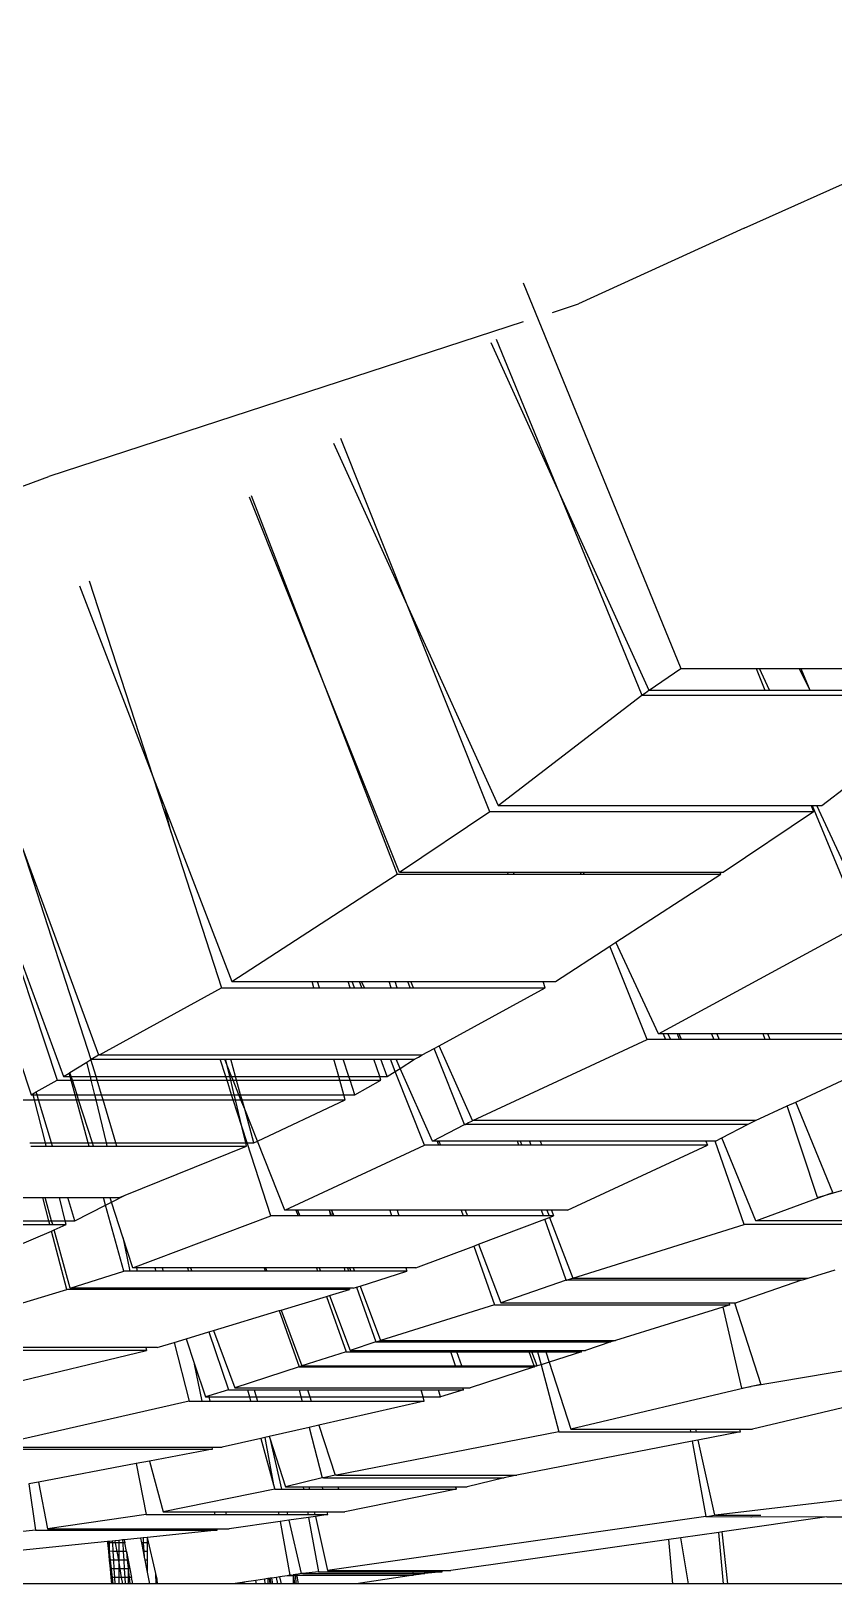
# Model space of a CAD drawing. Extents: x -24961 to 905641, y -154323 to 635957.
# Drawn here: x 438070 to 438128.2, y -143407.9 to -143295.3 of the extents above; entities that cross this region are included whole.
import ezdxf

# ---------------------------------------------------------------- set-up
doc = ezdxf.new("R2010")
doc.units = 0
doc.header["$LTSCALE"] = 1000
doc.header["$MEASUREMENT"] = 0

msp = doc.modelspace()

# ---------------------------------------------------------------- linework, layer by layer
for p, q in [((438121.71, -143309.6), (438153.61, -143295.32)), ((438121.71, -143309.6), (438109.69, -143315.1)), ((438105.69, -143313.58), (438117.12, -143341.52)), ((438107.82, -143315.71), (438109.69, -143315.1)), ((438105.69, -143316.4), (438071.28, -143327.62)), ((438103.34, -143317.9), (438108.29, -143328.8)), ((438103.73, -143317.65), (438108.29, -143328.8)), ((438097.37, -143337.16), (438092.46, -143324.86)), ((438091.94, -143325.19), (438097.37, -143337.16)), ((438067.14, -143329.14), (438071.28, -143327.62)), ((438090.82, -143341.58), (438085.83, -143329.1)), ((438085.97, -143329), (438090.82, -143341.58)), ((438108.29, -143328.8), (438114.3, -143343.47)), ((438108.29, -143328.8), (438114.79, -143343.11)), ((438073.51, -143335.53), (438078.84, -143349.37)), ((438074.22, -143335.17), (438078.84, -143349.37)), ((438103.27, -143351.91), (438097.37, -143337.16)), ((438097.37, -143337.16), (438103.87, -143351.47)), ((438090.82, -143341.58), (438096.54, -143356.44)), ((438096.71, -143356.33), (438090.82, -143341.58)), ((438114.82, -143343.11), (438117.12, -143341.52)), ((438117.12, -143341.52), (438122.59, -143341.52)), ((438122.59, -143341.52), (438123.22, -143343.11)), ((438122.59, -143341.52), (438122.82, -143341.52)), ((438123.55, -143343.11), (438122.82, -143341.52)), ((438122.82, -143341.52), (438125.71, -143341.52)), ((438125.71, -143341.52), (438126.47, -143343.11)), ((438125.71, -143341.52), (438125.81, -143341.52)), ((438125.81, -143341.52), (438126.47, -143343.11)), ((438125.81, -143341.52), (438130.2, -143341.52)), ((438103.87, -143351.47), (438114.3, -143343.47)), ((438114.3, -143343.47), (438114.55, -143343.29)), ((438114.3, -143343.47), (438137.77, -143343.47)), ((438114.55, -143343.29), (438114.79, -143343.11)), ((438114.79, -143343.11), (438114.82, -143343.11)), ((438114.82, -143343.11), (438123.22, -143343.11)), ((438123.22, -143343.11), (438123.55, -143343.11)), ((438123.55, -143343.11), (438126.47, -143343.11)), ((438126.47, -143343.11), (438130.86, -143343.11)), ((438078.84, -143349.37), (438079.75, -143351.73)), ((438078.84, -143349.37), (438080.15, -143353.43)), ((438127.34, -143351.47), (438129.31, -143349.96)), ((438080.15, -143353.43), (438079.75, -143351.73)), ((438079.75, -143351.73), (438084.56, -143364.23)), ((438103.27, -143351.91), (438096.71, -143356.33)), ((438126.74, -143351.91), (438103.27, -143351.91)), ((438103.87, -143351.47), (438126.56, -143351.47)), ((438126.74, -143351.91), (438120.18, -143356.33)), ((438126.56, -143351.47), (438126.74, -143351.91)), ((438126.56, -143351.47), (438126.65, -143351.47)), ((438126.65, -143351.47), (438130.2, -143360.03)), ((438126.65, -143351.47), (438126.97, -143351.47)), ((438130.81, -143359.72), (438126.97, -143351.47)), ((438126.97, -143351.47), (438127.34, -143351.47)), ((438080.15, -143353.43), (438083.81, -143364.67)), ((438069.37, -143354.56), (438074.89, -143369.54)), ((438069.37, -143354.56), (438074.34, -143369.88)), ((438066.84, -143356.13), (438072.36, -143371.11)), ((438066.84, -143356.13), (438071.9, -143371.38)), ((438084.56, -143364.23), (438096.54, -143356.44)), ((438096.54, -143356.44), (438104.6, -143356.44)), ((438104.57, -143356.33), (438096.71, -143356.33)), ((438104.6, -143356.44), (438104.57, -143356.33)), ((438104.99, -143356.33), (438104.57, -143356.33)), ((438104.6, -143356.44), (438105.03, -143356.44)), ((438105.03, -143356.44), (438104.99, -143356.33)), ((438109.85, -143356.33), (438104.99, -143356.33)), ((438105.03, -143356.44), (438109.89, -143356.44)), ((438109.89, -143356.44), (438109.85, -143356.33)), ((438110.06, -143356.33), (438109.85, -143356.33)), ((438109.89, -143356.44), (438110.11, -143356.44)), ((438110.11, -143356.44), (438110.06, -143356.33)), ((438119.96, -143356.33), (438110.06, -143356.33)), ((438110.11, -143356.44), (438120.01, -143356.44)), ((438112.4, -143361.38), (438120.01, -143356.44)), ((438120.01, -143356.44), (438119.96, -143356.33)), ((438120.18, -143356.33), (438119.96, -143356.33)), ((438065.03, -143357.43), (438070.01, -143372.44)), ((438115.49, -143368.02), (438130.2, -143360.03)), ((438108.03, -143364.23), (438111.98, -143361.66)), ((438111.98, -143361.66), (438112.4, -143361.38)), ((438114.67, -143368.43), (438111.98, -143361.66)), ((438115.49, -143368.02), (438112.4, -143361.38)), ((438084.56, -143364.23), (438090.39, -143364.23)), ((438090.51, -143364.67), (438090.39, -143364.23)), ((438090.39, -143364.23), (438090.76, -143364.23)), ((438090.91, -143364.67), (438090.76, -143364.23)), ((438090.76, -143364.23), (438092.99, -143364.23)), ((438093.14, -143364.67), (438092.99, -143364.23)), ((438092.99, -143364.23), (438093.29, -143364.23)), ((438093.46, -143364.67), (438093.29, -143364.23)), ((438093.29, -143364.23), (438093.82, -143364.23)), ((438093.99, -143364.67), (438093.82, -143364.23)), ((438093.82, -143364.23), (438093.97, -143364.23)), ((438094.17, -143364.67), (438093.97, -143364.23)), ((438093.97, -143364.23), (438095.98, -143364.23)), ((438096.12, -143364.67), (438095.98, -143364.23)), ((438095.98, -143364.23), (438096.4, -143364.23)), ((438096.56, -143364.67), (438096.4, -143364.23)), ((438096.4, -143364.23), (438097.31, -143364.23)), ((438097.49, -143364.67), (438097.31, -143364.23)), ((438097.31, -143364.23), (438097.53, -143364.23)), ((438097.73, -143364.67), (438097.53, -143364.23)), ((438097.53, -143364.23), (438107.13, -143364.23)), ((438107.28, -143364.67), (438107.13, -143364.23)), ((438107.13, -143364.23), (438108.03, -143364.23)), ((438074.96, -143369.54), (438083.81, -143364.67)), ((438083.81, -143364.67), (438090.51, -143364.67)), ((438090.51, -143364.67), (438090.91, -143364.67)), ((438090.91, -143364.67), (438093.14, -143364.67)), ((438093.14, -143364.67), (438093.46, -143364.67)), ((438093.46, -143364.67), (438093.99, -143364.67)), ((438093.99, -143364.67), (438094.17, -143364.67)), ((438094.17, -143364.67), (438096.12, -143364.67)), ((438096.12, -143364.67), (438096.56, -143364.67)), ((438096.56, -143364.67), (438097.49, -143364.67)), ((438097.49, -143364.67), (438097.73, -143364.67)), ((438097.73, -143364.67), (438107.28, -143364.67)), ((438099.6, -143368.88), (438107.28, -143364.67)), ((438102.04, -143374.3), (438114.67, -143368.43)), ((438116, -143368.43), (438114.67, -143368.43)), ((438115.84, -143368.02), (438115.49, -143368.02)), ((438115.84, -143368.02), (438116, -143368.43)), ((438116.17, -143368.02), (438115.84, -143368.02)), ((438116.36, -143368.43), (438116, -143368.43)), ((438116.17, -143368.02), (438116.36, -143368.43)), ((438116.88, -143368.02), (438116.17, -143368.02)), ((438117.02, -143368.43), (438116.36, -143368.43)), ((438117.02, -143368.43), (438116.88, -143368.02)), ((438117, -143368.02), (438116.88, -143368.02)), ((438117.16, -143368.43), (438117, -143368.02)), ((438119.34, -143368.02), (438117, -143368.02)), ((438117.16, -143368.43), (438117.02, -143368.43)), ((438119.5, -143368.43), (438117.16, -143368.43)), ((438119.34, -143368.02), (438119.5, -143368.43)), ((438119.73, -143368.02), (438119.34, -143368.02)), ((438119.91, -143368.43), (438119.5, -143368.43)), ((438119.73, -143368.02), (438119.91, -143368.43)), ((438123.1, -143368.02), (438119.73, -143368.02)), ((438123.24, -143368.43), (438119.91, -143368.43)), ((438123.24, -143368.43), (438123.1, -143368.02)), ((438123.42, -143368.02), (438123.1, -143368.02)), ((438123.59, -143368.43), (438123.24, -143368.43)), ((438123.59, -143368.43), (438123.42, -143368.02)), ((438135.03, -143368.02), (438123.42, -143368.02)), ((438135.19, -143368.43), (438123.59, -143368.43)), ((438125.45, -143372.96), (438135.19, -143368.43)), ((438074.05, -143370.06), (438074.34, -143369.88)), ((438074.34, -143369.88), (438074.37, -143369.86)), ((438074.71, -143371.11), (438074.34, -143369.88)), ((438074.37, -143369.86), (438074.89, -143369.54)), ((438074.37, -143369.86), (438083.71, -143369.86)), ((438074.96, -143369.54), (438074.89, -143369.54)), ((438074.96, -143369.54), (438098.36, -143369.54)), ((438084.12, -143371.11), (438083.71, -143369.86)), ((438083.71, -143369.86), (438084.04, -143369.86)), ((438084.22, -143370.3), (438084.04, -143369.86)), ((438084.04, -143369.86), (438084.11, -143369.86)), ((438084.22, -143370.3), (438084.11, -143369.86)), ((438084.11, -143369.86), (438084.48, -143369.86)), ((438084.83, -143371.11), (438084.48, -143369.86)), ((438084.48, -143369.86), (438091.96, -143369.86)), ((438092.31, -143371.11), (438091.96, -143369.86)), ((438091.96, -143369.86), (438092.63, -143369.86)), ((438093.04, -143371.11), (438092.63, -143369.86)), ((438092.63, -143369.86), (438094.86, -143369.86)), ((438095.28, -143371.11), (438094.86, -143369.86)), ((438094.86, -143369.86), (438095.37, -143369.86)), ((438095.83, -143371.11), (438095.37, -143369.86)), ((438095.37, -143369.86), (438096.06, -143369.86)), ((438096.41, -143370.75), (438096.06, -143369.86)), ((438096.06, -143369.86), (438096.48, -143369.86)), ((438096.77, -143370.52), (438096.48, -143369.86)), ((438096.48, -143369.86), (438097.81, -143369.86)), ((438096.77, -143370.52), (438097.81, -143369.86)), ((438097.81, -143369.86), (438098.09, -143369.71)), ((438098.09, -143369.71), (438098.36, -143369.54)), ((438098.36, -143369.54), (438099.24, -143369.08)), ((438099.24, -143369.08), (438099.6, -143368.88)), ((438101.44, -143374.58), (438099.24, -143369.08)), ((438102.01, -143374.31), (438099.6, -143368.88)), ((438072.36, -143371.11), (438072.76, -143370.86)), ((438072.36, -143371.11), (438072.83, -143371.11)), ((438072.76, -143370.86), (438072.82, -143370.83)), ((438072.83, -143371.11), (438072.76, -143370.86)), ((438072.82, -143370.83), (438074.05, -143370.06)), ((438072.91, -143371.11), (438072.82, -143370.83)), ((438072.83, -143371.11), (438072.91, -143371.11)), ((438072.9, -143371.38), (438072.83, -143371.11)), ((438073, -143371.38), (438072.91, -143371.11)), ((438072.91, -143371.11), (438074.3, -143371.11)), ((438074.3, -143371.11), (438074.05, -143370.06)), ((438074.37, -143371.38), (438074.3, -143371.11)), ((438074.3, -143371.11), (438074.71, -143371.11)), ((438074.79, -143371.38), (438074.71, -143371.11)), ((438074.71, -143371.11), (438084.12, -143371.11)), ((438084.21, -143371.38), (438084.12, -143371.11)), ((438084.12, -143371.11), (438084.41, -143371.11)), ((438084.54, -143371.11), (438084.22, -143370.3)), ((438084.41, -143371.11), (438084.22, -143370.3)), ((438084.48, -143371.38), (438084.41, -143371.11)), ((438084.41, -143371.11), (438084.54, -143371.11)), ((438084.65, -143371.38), (438084.54, -143371.11)), ((438084.54, -143371.11), (438084.83, -143371.11)), ((438084.9, -143371.38), (438084.83, -143371.11)), ((438084.83, -143371.11), (438092.31, -143371.11)), ((438092.38, -143371.38), (438092.31, -143371.11)), ((438092.31, -143371.11), (438093.04, -143371.11)), ((438093.13, -143371.38), (438093.04, -143371.11)), ((438093.04, -143371.11), (438095.28, -143371.11)), ((438095.37, -143371.38), (438095.28, -143371.11)), ((438095.28, -143371.11), (438095.83, -143371.11)), ((438095.83, -143371.11), (438096.41, -143370.75)), ((438096.41, -143370.75), (438096.77, -143370.52)), ((438098.54, -143376.09), (438096.41, -143370.75)), ((438099.12, -143375.8), (438096.77, -143370.52)), ((438070.14, -143372.37), (438070.38, -143372.23)), ((438070.38, -143372.23), (438071.9, -143371.38)), ((438070.44, -143372.44), (438070.38, -143372.23)), ((438071.9, -143371.38), (438072.9, -143371.38)), ((438072.9, -143371.38), (438073, -143371.38)), ((438073.19, -143372.44), (438072.9, -143371.38)), ((438073.34, -143372.44), (438073, -143371.38)), ((438073, -143371.38), (438074.37, -143371.38)), ((438074.37, -143371.38), (438074.79, -143371.38)), ((438074.62, -143372.44), (438074.37, -143371.38)), ((438075.11, -143372.44), (438074.79, -143371.38)), ((438074.79, -143371.38), (438084.21, -143371.38)), ((438084.54, -143372.44), (438084.21, -143371.38)), ((438084.21, -143371.38), (438084.48, -143371.38)), ((438084.73, -143372.44), (438084.48, -143371.38)), ((438084.48, -143371.38), (438084.65, -143371.38)), ((438085.07, -143372.44), (438084.65, -143371.38)), ((438084.65, -143371.38), (438084.9, -143371.38)), ((438085.19, -143372.44), (438084.9, -143371.38)), ((438084.9, -143371.38), (438092.38, -143371.38)), ((438092.68, -143372.44), (438092.38, -143371.38)), ((438092.38, -143371.38), (438093.13, -143371.38)), ((438093.48, -143372.44), (438093.13, -143371.38)), ((438093.13, -143371.38), (438095.37, -143371.38)), ((438093.48, -143372.44), (438095.37, -143371.38)), ((438069.31, -143372.8), (438070.25, -143372.8)), ((438070.01, -143372.44), (438070.14, -143372.37)), ((438070.01, -143372.44), (438070.16, -143372.44)), ((438070.16, -143372.44), (438070.14, -143372.37)), ((438070.25, -143372.8), (438070.16, -143372.44)), ((438070.16, -143372.44), (438070.44, -143372.44)), ((438070.25, -143372.8), (438070.55, -143372.8)), ((438071.04, -143375.91), (438070.25, -143372.8)), ((438070.55, -143372.8), (438070.44, -143372.44)), ((438070.44, -143372.44), (438073.19, -143372.44)), ((438070.55, -143372.8), (438073.29, -143372.8)), ((438071.48, -143375.91), (438070.55, -143372.8)), ((438073.29, -143372.8), (438073.19, -143372.44)), ((438073.19, -143372.44), (438073.34, -143372.44)), ((438073.29, -143372.8), (438073.45, -143372.8)), ((438074.15, -143375.91), (438073.29, -143372.8)), ((438073.45, -143372.8), (438073.34, -143372.44)), ((438073.34, -143372.44), (438074.62, -143372.44)), ((438074.46, -143375.91), (438073.45, -143372.8)), ((438073.45, -143372.8), (438074.71, -143372.8)), ((438074.71, -143372.8), (438074.62, -143372.44)), ((438074.62, -143372.44), (438075.11, -143372.44)), ((438075.46, -143375.91), (438074.71, -143372.8)), ((438074.71, -143372.8), (438075.22, -143372.8)), ((438075.22, -143372.8), (438075.11, -143372.44)), ((438075.11, -143372.44), (438084.54, -143372.44)), ((438076.14, -143375.91), (438075.22, -143372.8)), ((438075.22, -143372.8), (438084.66, -143372.8)), ((438084.66, -143372.8), (438084.54, -143372.44)), ((438084.54, -143372.44), (438084.73, -143372.44)), ((438085.29, -143374.74), (438084.66, -143372.8)), ((438084.66, -143372.8), (438084.82, -143372.8)), ((438084.82, -143372.8), (438084.73, -143372.44)), ((438084.73, -143372.44), (438085.07, -143372.44)), ((438085.29, -143374.74), (438084.82, -143372.8)), ((438084.82, -143372.8), (438085.21, -143372.8)), ((438085.21, -143372.8), (438085.07, -143372.44)), ((438085.07, -143372.44), (438085.19, -143372.44)), ((438085.3, -143372.8), (438085.19, -143372.44)), ((438085.19, -143372.44), (438092.68, -143372.44)), ((438085.49, -143373.48), (438085.21, -143372.8)), ((438085.21, -143372.8), (438085.3, -143372.8)), ((438085.49, -143373.48), (438085.3, -143372.8)), ((438085.3, -143372.8), (438092.78, -143372.8)), ((438086.41, -143375.8), (438092.78, -143372.8)), ((438092.78, -143372.8), (438092.68, -143372.44)), ((438092.68, -143372.44), (438093.48, -143372.44)), ((438122.53, -143374.3), (438124.83, -143373.24)), ((438124.83, -143373.24), (438125.45, -143372.96)), ((438127.04, -143379.89), (438124.83, -143373.24)), ((438128.14, -143379.53), (438125.45, -143372.96)), ((438086.16, -143375.91), (438085.49, -143373.48)), ((438086.41, -143375.8), (438085.49, -143373.48)), ((438101.47, -143374.58), (438101.73, -143374.45)), ((438101.73, -143374.45), (438101.96, -143374.34)), ((438101.96, -143374.34), (438102.01, -143374.31)), ((438102.01, -143374.31), (438102.04, -143374.3)), ((438122.53, -143374.3), (438102.04, -143374.3)), ((438121.96, -143374.58), (438122.24, -143374.45)), ((438122.24, -143374.45), (438122.53, -143374.3)), ((438085.66, -143375.91), (438085.29, -143374.74)), ((438085.57, -143375.91), (438085.29, -143374.74)), ((438099.12, -143375.8), (438101.44, -143374.58)), ((438101.44, -143374.58), (438101.47, -143374.58)), ((438121.96, -143374.58), (438101.47, -143374.58)), ((438119.64, -143375.8), (438120.09, -143375.56)), ((438120.09, -143375.56), (438121.96, -143374.58)), ((438122.56, -143381.57), (438120.09, -143375.56)), ((438069.92, -143375.91), (438071.04, -143375.91)), ((438069.99, -143376.15), (438071.1, -143376.15)), ((438071.1, -143376.15), (438071.04, -143375.91)), ((438071.04, -143375.91), (438071.48, -143375.91)), ((438071.1, -143376.15), (438071.55, -143376.15)), ((438071.55, -143376.15), (438071.48, -143375.91)), ((438071.48, -143375.91), (438074.15, -143375.91)), ((438071.55, -143376.15), (438074.22, -143376.15)), ((438074.22, -143376.15), (438074.15, -143375.91)), ((438074.15, -143375.91), (438074.46, -143375.91)), ((438074.22, -143376.15), (438074.53, -143376.15)), ((438074.53, -143376.15), (438074.46, -143375.91)), ((438074.46, -143375.91), (438075.46, -143375.91)), ((438074.53, -143376.15), (438075.52, -143376.15)), ((438075.52, -143376.15), (438075.46, -143375.91)), ((438075.46, -143375.91), (438076.14, -143375.91)), ((438075.52, -143376.15), (438076.21, -143376.15)), ((438076.21, -143376.15), (438076.14, -143375.91)), ((438076.14, -143375.91), (438085.57, -143375.91)), ((438076.21, -143376.15), (438085.63, -143376.15)), ((438076.82, -143379.72), (438085.63, -143376.15)), ((438085.63, -143376.15), (438085.57, -143375.91)), ((438085.57, -143375.91), (438085.66, -143375.91)), ((438087.38, -143381.22), (438085.66, -143375.91)), ((438085.66, -143375.91), (438086.16, -143375.91)), ((438086.16, -143375.91), (438086.41, -143375.8)), ((438088.4, -143380.8), (438086.41, -143375.8)), ((438088.4, -143380.8), (438098.54, -143376.09)), ((438099.54, -143376.09), (438098.54, -143376.09)), ((438099.44, -143375.8), (438099.12, -143375.8)), ((438099.44, -143375.8), (438099.54, -143376.09)), ((438099.57, -143375.8), (438099.44, -143375.8)), ((438099.68, -143376.09), (438099.54, -143376.09)), ((438099.57, -143375.8), (438099.68, -143376.09)), ((438105.28, -143375.8), (438099.57, -143375.8)), ((438105.38, -143376.09), (438099.68, -143376.09)), ((438105.38, -143376.09), (438105.28, -143375.8)), ((438105.47, -143375.8), (438105.28, -143375.8)), ((438105.58, -143376.09), (438105.38, -143376.09)), ((438105.47, -143375.8), (438105.58, -143376.09)), ((438106.14, -143375.8), (438105.47, -143375.8)), ((438106.23, -143376.09), (438105.58, -143376.09)), ((438106.14, -143375.8), (438106.23, -143376.09)), ((438106.92, -143375.8), (438106.14, -143375.8)), ((438107.04, -143376.09), (438106.23, -143376.09)), ((438106.92, -143375.8), (438107.04, -143376.09)), ((438118.94, -143375.8), (438106.92, -143375.8)), ((438119.06, -143376.09), (438107.04, -143376.09)), ((438108.91, -143380.8), (438119.06, -143376.09)), ((438118.94, -143375.8), (438119.06, -143376.09)), ((438119.6, -143375.8), (438118.94, -143375.8)), ((438121.72, -143381.85), (438119.6, -143375.8)), ((438119.64, -143375.8), (438119.6, -143375.8)), ((438127.6, -143379.72), (438139.71, -143376.15)), ((438061.89, -143379.89), (438070.86, -143379.89)), ((438071.3, -143381.57), (438070.86, -143379.89)), ((438070.86, -143379.89), (438071.02, -143379.89)), ((438071.49, -143381.57), (438071.02, -143379.89)), ((438071.02, -143379.89), (438072.06, -143379.89)), ((438072.48, -143381.57), (438072.06, -143379.89)), ((438072.06, -143379.89), (438072.66, -143379.89)), ((438073.17, -143381.57), (438072.66, -143379.89)), ((438072.66, -143379.89), (438075.26, -143379.89)), ((438075.41, -143380.44), (438075.26, -143379.89)), ((438075.26, -143379.89), (438075.74, -143379.89)), ((438075.84, -143380.22), (438075.74, -143379.89)), ((438075.74, -143379.89), (438076.42, -143379.89)), ((438075.84, -143380.22), (438076.82, -143379.72)), ((438076.42, -143379.89), (438076.82, -143379.72)), ((438122.56, -143381.57), (438127.6, -143379.72)), ((438127.04, -143379.89), (438127.6, -143379.72)), ((438127.6, -143379.72), (438128.14, -143379.53)), ((438073.17, -143381.57), (438075.41, -143380.44)), ((438075.41, -143380.44), (438075.84, -143380.22)), ((438076.73, -143385.21), (438075.41, -143380.44)), ((438076.66, -143382.76), (438075.84, -143380.22)), ((438077.38, -143384.98), (438087.38, -143381.22)), ((438089.36, -143381.22), (438087.38, -143381.22)), ((438089.2, -143380.8), (438088.4, -143380.8)), ((438089.2, -143380.8), (438089.36, -143381.22)), ((438089.32, -143380.8), (438089.2, -143380.8)), ((438089.32, -143380.8), (438089.48, -143381.22)), ((438091.61, -143380.8), (438089.32, -143380.8)), ((438089.48, -143381.22), (438089.36, -143381.22)), ((438091.72, -143381.22), (438089.48, -143381.22)), ((438091.61, -143380.8), (438091.72, -143381.22)), ((438091.61, -143380.8), (438091.78, -143381.22)), ((438091.79, -143380.8), (438091.61, -143380.8)), ((438091.78, -143381.22), (438091.72, -143381.22)), ((438091.91, -143381.22), (438091.78, -143381.22)), ((438091.79, -143380.8), (438091.95, -143381.22)), ((438091.79, -143380.8), (438091.91, -143381.22)), ((438096.02, -143380.8), (438091.79, -143380.8)), ((438091.95, -143381.22), (438091.91, -143381.22)), ((438096.14, -143381.22), (438091.95, -143381.22)), ((438096.02, -143380.8), (438096.14, -143381.22)), ((438096.54, -143380.8), (438096.02, -143380.8)), ((438096.68, -143381.22), (438096.14, -143381.22)), ((438096.54, -143380.8), (438096.68, -143381.22)), ((438101.19, -143380.8), (438096.54, -143380.8)), ((438101.34, -143381.22), (438096.68, -143381.22)), ((438101.19, -143380.8), (438101.34, -143381.22)), ((438101.49, -143380.8), (438101.19, -143380.8)), ((438101.65, -143381.22), (438101.34, -143381.22)), ((438101.49, -143380.8), (438101.65, -143381.22)), ((438107.02, -143380.8), (438101.49, -143380.8)), ((438107.17, -143381.22), (438101.65, -143381.22)), ((438107.17, -143381.22), (438107.02, -143380.8)), ((438107.4, -143380.8), (438107.02, -143380.8)), ((438107.56, -143381.22), (438107.17, -143381.22)), ((438107.4, -143380.8), (438107.56, -143381.22)), ((438107.75, -143380.8), (438107.4, -143380.8)), ((438107.89, -143381.22), (438107.56, -143381.22)), ((438107.6, -143381.33), (438107.89, -143381.22)), ((438107.75, -143380.8), (438107.89, -143381.22)), ((438108.91, -143380.8), (438107.75, -143380.8)), ((438062.36, -143381.57), (438071.3, -143381.57)), ((438062.44, -143381.85), (438071.37, -143381.85)), ((438063.52, -143385.72), (438071.49, -143382.31)), ((438071.37, -143381.85), (438071.3, -143381.57)), ((438071.3, -143381.57), (438071.49, -143381.57)), ((438071.37, -143381.85), (438071.57, -143381.85)), ((438071.57, -143381.85), (438071.49, -143381.57)), ((438071.49, -143381.57), (438072.48, -143381.57)), ((438071.49, -143382.31), (438071.67, -143382.23)), ((438072.59, -143386.54), (438071.49, -143382.31)), ((438071.57, -143381.85), (438072.55, -143381.85)), ((438071.67, -143382.23), (438072.55, -143381.85)), ((438072.84, -143386.46), (438071.67, -143382.23)), ((438072.55, -143381.85), (438072.48, -143381.57)), ((438072.48, -143381.57), (438073.17, -143381.57)), ((438102.44, -143383.27), (438107.26, -143381.46)), ((438107.26, -143381.46), (438107.6, -143381.33)), ((438108.8, -143385.88), (438107.26, -143381.46)), ((438107.6, -143381.33), (438109.29, -143385.72)), ((438109.29, -143385.72), (438121.72, -143381.85)), ((438138.77, -143381.85), (438121.72, -143381.85)), ((438138.67, -143381.57), (438122.56, -143381.57)), ((438076.66, -143382.76), (438077.17, -143385.21)), ((438077.38, -143384.98), (438076.66, -143382.76)), ((438097.89, -143384.98), (438102.11, -143383.4)), ((438102.11, -143383.4), (438102.44, -143383.27)), ((438102.11, -143383.4), (438103.6, -143387.66)), ((438102.44, -143383.27), (438104.07, -143387.51)), ((438072.84, -143386.46), (438076.73, -143385.21)), ((438077.17, -143385.21), (438076.73, -143385.21)), ((438077.7, -143385.21), (438077.17, -143385.21)), ((438077.64, -143384.98), (438077.38, -143384.98)), ((438077.64, -143384.98), (438077.7, -143385.21)), ((438078.98, -143384.98), (438077.64, -143384.98)), ((438079.04, -143385.21), (438077.7, -143385.21)), ((438078.98, -143384.98), (438079.04, -143385.21)), ((438079.5, -143384.98), (438078.98, -143384.98)), ((438079.58, -143385.21), (438079.04, -143385.21)), ((438079.5, -143384.98), (438079.58, -143385.21)), ((438081.34, -143384.98), (438079.5, -143384.98)), ((438081.42, -143385.21), (438079.58, -143385.21)), ((438081.34, -143384.98), (438081.42, -143385.21)), ((438081.57, -143384.98), (438081.34, -143384.98)), ((438081.65, -143385.21), (438081.42, -143385.21)), ((438081.57, -143384.98), (438081.65, -143385.21)), ((438086.9, -143384.98), (438081.57, -143384.98)), ((438086.98, -143385.21), (438081.65, -143385.21)), ((438086.9, -143384.98), (438086.98, -143385.21)), ((438087.01, -143384.98), (438086.9, -143384.98)), ((438087.09, -143385.21), (438086.98, -143385.21)), ((438087.01, -143384.98), (438087.09, -143385.21)), ((438090.69, -143384.98), (438087.01, -143384.98)), ((438090.77, -143385.21), (438087.09, -143385.21)), ((438090.69, -143384.98), (438090.77, -143385.21)), ((438090.89, -143384.98), (438090.69, -143384.98)), ((438090.98, -143385.21), (438090.77, -143385.21)), ((438090.89, -143384.98), (438090.98, -143385.21)), ((438092.7, -143384.98), (438090.89, -143384.98)), ((438092.76, -143385.21), (438090.98, -143385.21)), ((438092.7, -143384.98), (438092.76, -143385.21)), ((438092.95, -143384.98), (438092.7, -143384.98)), ((438093.01, -143385.21), (438092.76, -143385.21)), ((438092.95, -143384.98), (438093.01, -143385.21)), ((438093.1, -143384.98), (438092.95, -143384.98)), ((438093.18, -143385.21), (438093.01, -143385.21)), ((438093.1, -143384.98), (438093.18, -143385.21)), ((438093.36, -143384.98), (438093.1, -143384.98)), ((438093.45, -143385.21), (438093.18, -143385.21)), ((438093.36, -143384.98), (438093.45, -143385.21)), ((438097.18, -143384.98), (438093.36, -143384.98)), ((438097.24, -143385.21), (438093.45, -143385.21)), ((438093.86, -143386.3), (438097.24, -143385.21)), ((438097.18, -143384.98), (438097.24, -143385.21)), ((438097.89, -143384.98), (438097.18, -143384.98)), ((438109.05, -143385.8), (438109.26, -143385.73)), ((438109.26, -143385.73), (438109.29, -143385.72)), ((438109.29, -143385.72), (438126.34, -143385.72)), ((438126.1, -143385.8), (438126.34, -143385.72)), ((438126.34, -143385.72), (438128.3, -143385.12)), ((438058.63, -143390.76), (438072.59, -143386.54)), ((438077.45, -143386.54), (438072.59, -143386.54)), ((438077.43, -143386.46), (438072.84, -143386.46)), ((438077.43, -143386.46), (438077.45, -143386.54)), ((438078.03, -143386.46), (438077.43, -143386.46)), ((438078.05, -143386.54), (438077.45, -143386.54)), ((438078.03, -143386.46), (438078.05, -143386.54)), ((438079.36, -143386.46), (438078.03, -143386.46)), ((438079.38, -143386.54), (438078.05, -143386.54)), ((438079.36, -143386.46), (438079.38, -143386.54)), ((438080, -143386.46), (438079.36, -143386.46)), ((438080.03, -143386.54), (438079.38, -143386.54)), ((438080, -143386.46), (438080.03, -143386.54)), ((438081.84, -143386.46), (438080, -143386.46)), ((438081.86, -143386.54), (438080.03, -143386.54)), ((438081.84, -143386.46), (438081.86, -143386.54)), ((438082.11, -143386.46), (438081.84, -143386.46)), ((438082.14, -143386.54), (438081.86, -143386.54)), ((438082.11, -143386.46), (438082.14, -143386.54)), ((438087.42, -143386.46), (438082.11, -143386.46)), ((438087.45, -143386.54), (438082.14, -143386.54)), ((438087.42, -143386.46), (438087.45, -143386.54)), ((438087.56, -143386.46), (438087.42, -143386.46)), ((438087.59, -143386.54), (438087.45, -143386.54)), ((438087.56, -143386.46), (438087.59, -143386.54)), ((438091.22, -143386.46), (438087.56, -143386.46)), ((438091.25, -143386.54), (438087.59, -143386.54)), ((438091.22, -143386.46), (438091.25, -143386.54)), ((438091.45, -143386.46), (438091.22, -143386.46)), ((438091.48, -143386.54), (438091.25, -143386.54)), ((438091.45, -143386.46), (438091.48, -143386.54)), ((438093.08, -143386.46), (438091.45, -143386.46)), ((438093.1, -143386.54), (438091.48, -143386.54)), ((438091.64, -143386.98), (438093.1, -143386.54)), ((438093.08, -143386.46), (438093.1, -143386.54)), ((438093.36, -143386.46), (438093.08, -143386.46)), ((438093.36, -143386.46), (438093.59, -143386.38)), ((438093.59, -143386.38), (438093.86, -143386.3)), ((438093.59, -143386.38), (438094.99, -143390.35)), ((438093.86, -143386.3), (438095.34, -143390.24)), ((438108.8, -143385.88), (438104.07, -143387.51)), ((438108.8, -143385.88), (438108.84, -143385.88)), ((438108.84, -143385.88), (438109.05, -143385.8)), ((438125.86, -143385.88), (438108.84, -143385.88)), ((438125.86, -143385.88), (438121.12, -143387.51)), ((438125.86, -143385.88), (438126.1, -143385.8)), ((438088.14, -143388.04), (438091.43, -143387.05)), ((438091.43, -143387.05), (438091.64, -143386.98)), ((438091.43, -143387.05), (438092.86, -143391.07)), ((438091.64, -143386.98), (438093.15, -143390.98)), ((438103.6, -143387.66), (438095.34, -143390.24)), ((438103.6, -143387.66), (438120.66, -143387.66)), ((438104.07, -143387.51), (438120.6, -143387.51)), ((438120.16, -143387.82), (438112.39, -143390.24)), ((438120.66, -143387.66), (438120.16, -143387.82)), ((438120.16, -143387.82), (438121.52, -143393.71)), ((438120.66, -143387.66), (438120.6, -143387.51)), ((438120.6, -143387.51), (438121, -143387.51)), ((438121, -143387.51), (438122.91, -143393.43)), ((438121, -143387.51), (438121.12, -143387.51)), ((438083.24, -143389.52), (438088, -143388.08)), ((438088, -143388.08), (438088.14, -143388.04)), ((438088, -143388.08), (438089.45, -143392.15)), ((438088.14, -143388.04), (438089.64, -143392.09)), ((438080.37, -143390.39), (438081.24, -143390.13)), ((438081.24, -143390.13), (438082.9, -143389.63)), ((438081.24, -143390.13), (438081.85, -143391.96)), ((438082.9, -143389.63), (438083.24, -143389.52)), ((438082.9, -143389.63), (438084.32, -143393.83)), ((438083.24, -143389.52), (438084.78, -143393.69)), ((438095.17, -143390.3), (438095.34, -143390.24)), ((438095.34, -143390.24), (438112.39, -143390.24)), ((438112.39, -143390.24), (438112.22, -143390.3)), ((438078.33, -143390.76), (438067.23, -143390.76)), ((438078.37, -143390.97), (438067.29, -143390.97)), ((438067.95, -143393.48), (438078.37, -143390.97)), ((438078.33, -143390.76), (438078.37, -143390.97)), ((438079.14, -143390.76), (438078.33, -143390.76)), ((438079.14, -143390.76), (438080.37, -143390.39)), ((438080.37, -143390.39), (438081.46, -143394.65)), ((438092.86, -143391.07), (438089.64, -143392.09)), ((438092.86, -143391.07), (438100.44, -143391.07)), ((438094.99, -143390.35), (438093.15, -143390.98)), ((438093.15, -143390.98), (438100.41, -143390.98)), ((438094.99, -143390.35), (438095.17, -143390.3)), ((438094.99, -143390.35), (438112.04, -143390.35)), ((438100.44, -143391.07), (438100.41, -143390.98)), ((438100.41, -143390.98), (438100.83, -143390.98)), ((438100.78, -143392.09), (438100.44, -143391.07)), ((438100.44, -143391.07), (438100.87, -143391.07)), ((438100.87, -143391.07), (438100.83, -143390.98)), ((438100.83, -143390.98), (438106.08, -143390.98)), ((438101.24, -143392.09), (438100.87, -143391.07)), ((438100.87, -143391.07), (438106.11, -143391.07)), ((438106.11, -143391.07), (438106.08, -143390.98)), ((438106.08, -143390.98), (438106.28, -143390.98)), ((438106.48, -143392.09), (438106.11, -143391.07)), ((438106.11, -143391.07), (438106.31, -143391.07)), ((438106.31, -143391.07), (438106.28, -143390.98)), ((438106.28, -143390.98), (438106.71, -143390.98)), ((438106.69, -143392.09), (438106.31, -143391.07)), ((438106.31, -143391.07), (438106.73, -143391.07)), ((438106.71, -143390.98), (438106.73, -143391.07)), ((438106.71, -143390.98), (438107.3, -143390.98)), ((438106.73, -143391.07), (438106.98, -143392)), ((438106.73, -143391.07), (438107.33, -143391.07)), ((438107.3, -143390.98), (438107.33, -143391.07)), ((438107.3, -143390.98), (438109.88, -143390.98)), ((438107.33, -143391.07), (438107.57, -143391.81)), ((438107.33, -143391.07), (438109.91, -143391.07)), ((438109.91, -143391.07), (438107.57, -143391.81)), ((438109.91, -143391.07), (438109.88, -143390.98)), ((438109.88, -143390.98), (438110.2, -143390.98)), ((438112.04, -143390.35), (438110.2, -143390.98)), ((438112.22, -143390.3), (438112.04, -143390.35)), ((438082.42, -143394.65), (438081.85, -143391.96)), ((438081.85, -143391.96), (438082.65, -143394.33)), ((438089.45, -143392.15), (438084.78, -143393.69)), ((438089.45, -143392.15), (438089.54, -143392.12)), ((438089.45, -143392.15), (438106.5, -143392.15)), ((438089.54, -143392.12), (438089.64, -143392.09)), ((438089.64, -143392.09), (438100.78, -143392.09)), ((438100.78, -143392.09), (438101.24, -143392.09)), ((438101.24, -143392.09), (438106.48, -143392.09)), ((438106.5, -143392.15), (438101.83, -143393.69)), ((438106.48, -143392.09), (438106.69, -143392.09)), ((438106.59, -143392.12), (438106.5, -143392.15)), ((438106.69, -143392.09), (438106.59, -143392.12)), ((438106.98, -143392), (438106.69, -143392.09)), ((438107.57, -143391.81), (438106.98, -143392)), ((438106.98, -143392), (438108.27, -143396.87)), ((438107.57, -143391.81), (438109.14, -143396.68)), ((438129.96, -143392.27), (438122.22, -143393.59)), ((438122.22, -143393.59), (438109.14, -143396.68)), ((438121.52, -143393.71), (438122.22, -143393.59)), ((438122.91, -143393.43), (438122.22, -143393.59)), ((438135.39, -143393.59), (438122.31, -143396.68)), ((438081.46, -143394.65), (438066.8, -143397.99)), ((438081.46, -143394.65), (438082.42, -143394.65)), ((438082.42, -143394.65), (438083, -143394.65)), ((438082.9, -143394.26), (438082.65, -143394.33)), ((438082.65, -143394.33), (438082.91, -143394.33)), ((438084.32, -143393.83), (438082.9, -143394.26)), ((438082.91, -143394.33), (438082.9, -143394.26)), ((438083, -143394.65), (438082.91, -143394.33)), ((438082.91, -143394.33), (438085.83, -143394.33)), ((438083, -143394.65), (438085.92, -143394.65)), ((438084.32, -143393.83), (438085.7, -143393.83)), ((438084.78, -143393.69), (438101.32, -143393.69)), ((438085.7, -143393.83), (438085.83, -143394.33)), ((438085.7, -143393.83), (438086.17, -143393.83)), ((438085.83, -143394.33), (438085.92, -143394.65)), ((438085.83, -143394.33), (438086.33, -143394.33)), ((438085.92, -143394.65), (438086.43, -143394.65)), ((438086.17, -143393.83), (438086.33, -143394.33)), ((438086.17, -143393.83), (438089.44, -143393.83)), ((438086.33, -143394.33), (438086.43, -143394.65)), ((438086.33, -143394.33), (438089.57, -143394.33)), ((438086.43, -143394.65), (438089.66, -143394.65)), ((438089.44, -143393.83), (438089.57, -143394.33)), ((438089.44, -143393.83), (438090.05, -143393.83)), ((438089.57, -143394.33), (438089.66, -143394.65)), ((438089.57, -143394.33), (438090.21, -143394.33)), ((438089.66, -143394.65), (438090.31, -143394.65)), ((438090.05, -143393.83), (438090.21, -143394.33)), ((438090.05, -143393.83), (438098.3, -143393.83)), ((438090.21, -143394.33), (438090.31, -143394.65)), ((438090.21, -143394.33), (438098.43, -143394.33)), ((438090.31, -143394.65), (438098.51, -143394.65)), ((438098.51, -143394.65), (438090.88, -143396.39)), ((438098.43, -143394.33), (438098.3, -143393.83)), ((438098.3, -143393.83), (438099.54, -143393.83)), ((438098.51, -143394.65), (438098.43, -143394.33)), ((438098.43, -143394.33), (438099.7, -143394.33)), ((438099.7, -143394.33), (438099.54, -143393.83)), ((438099.54, -143393.83), (438101.37, -143393.83)), ((438101.37, -143393.83), (438099.7, -143394.33)), ((438101.37, -143393.83), (438101.32, -143393.69)), ((438101.32, -143393.69), (438101.83, -143393.69)), ((438090.16, -143396.55), (438087.27, -143397.21)), ((438090.88, -143396.39), (438090.16, -143396.55)), ((438090.16, -143396.55), (438091.12, -143400.2)), ((438090.88, -143396.39), (438092.06, -143400)), ((438108.27, -143396.87), (438092.16, -143400)), ((438108.27, -143396.87), (438117.82, -143396.87)), ((438109.14, -143396.68), (438117.79, -143396.68)), ((438117.79, -143396.68), (438117.82, -143396.87)), ((438117.79, -143396.68), (438118.17, -143396.68)), ((438117.82, -143396.87), (438118.22, -143396.87)), ((438118.17, -143396.68), (438118.22, -143396.87)), ((438118.17, -143396.68), (438121.39, -143396.68)), ((438118.22, -143396.87), (438121.44, -143396.87)), ((438121.44, -143396.87), (438118.35, -143397.47)), ((438121.44, -143396.87), (438121.39, -143396.68)), ((438121.39, -143396.68), (438122.31, -143396.68)), ((438066.1, -143398.13), (438083.16, -143398.13)), ((438066.8, -143397.99), (438083.13, -143397.99)), ((438083.16, -143398.13), (438078.58, -143398.99)), ((438083.16, -143398.13), (438083.13, -143397.99)), ((438083.13, -143397.99), (438083.85, -143397.99)), ((438086.66, -143397.35), (438083.85, -143397.99)), ((438086.96, -143397.28), (438086.66, -143397.35)), ((438086.66, -143397.35), (438087.58, -143400.71)), ((438087.27, -143397.21), (438086.96, -143397.28)), ((438086.96, -143397.28), (438087.58, -143400.71)), ((438087.27, -143397.21), (438087.31, -143397.33)), ((438087.31, -143397.33), (438088.17, -143401.03)), ((438087.31, -143397.33), (438088.46, -143400.86)), ((438117.94, -143397.55), (438105.23, -143400)), ((438118.35, -143397.47), (438117.94, -143397.55)), ((438117.94, -143397.55), (438118.94, -143403)), ((438118.35, -143397.47), (438119.56, -143402.92)), ((438077.63, -143399.17), (438070.54, -143400.51)), ((438078.58, -143398.99), (438077.63, -143399.17)), ((438077.63, -143399.17), (438078.35, -143402.87)), ((438078.58, -143398.99), (438079.58, -143402.66)), ((438091.12, -143400.2), (438088.46, -143400.86)), ((438091.21, -143400.2), (438091.12, -143400.2)), ((438092.06, -143400), (438091.21, -143400.2)), ((438091.21, -143400.2), (438104.3, -143400.2)), ((438092.16, -143400), (438092.06, -143400)), ((438092.16, -143400), (438105.23, -143400)), ((438104.3, -143400.2), (438101.63, -143400.86)), ((438104.76, -143400.11), (438104.3, -143400.2)), ((438105.23, -143400), (438104.76, -143400.11)), ((438070.54, -143400.51), (438069.85, -143400.64)), ((438069.85, -143400.64), (438070.33, -143404)), ((438070.54, -143400.51), (438071.19, -143403.89)), ((438087.67, -143401.03), (438079.58, -143402.66)), ((438087.58, -143400.71), (438087.67, -143401.03)), ((438087.67, -143401.03), (438088.17, -143401.03)), ((438088.17, -143401.03), (438089.76, -143401.03)), ((438088.46, -143400.86), (438089.72, -143400.86)), ((438089.72, -143400.86), (438089.76, -143401.03)), ((438089.72, -143400.86), (438090.14, -143400.86)), ((438089.76, -143401.03), (438090.18, -143401.03)), ((438090.14, -143400.86), (438090.18, -143401.03)), ((438090.14, -143400.86), (438091.13, -143400.86)), ((438090.18, -143401.03), (438091.16, -143401.03)), ((438091.16, -143401.03), (438091.13, -143400.86)), ((438091.13, -143400.86), (438092.26, -143400.86)), ((438091.16, -143401.03), (438092.31, -143401.03)), ((438092.31, -143401.03), (438092.26, -143400.86)), ((438092.26, -143400.86), (438100.79, -143400.86)), ((438092.31, -143401.03), (438100.84, -143401.03)), ((438100.84, -143401.03), (438092.75, -143402.66)), ((438100.84, -143401.03), (438100.79, -143400.86)), ((438100.79, -143400.86), (438101.63, -143400.86)), ((438137.09, -143400.86), (438119.62, -143402.92)), ((438078.35, -143402.87), (438071.19, -143403.89)), ((438078.35, -143402.87), (438083.34, -143402.87)), ((438079.58, -143402.66), (438083.31, -143402.66)), ((438083.34, -143402.87), (438083.31, -143402.66)), ((438083.31, -143402.66), (438084.13, -143402.66)), ((438083.34, -143402.87), (438084.17, -143402.87)), ((438084.17, -143402.87), (438084.13, -143402.66)), ((438084.13, -143402.66), (438087.93, -143402.66)), ((438084.17, -143402.87), (438087.97, -143402.87)), ((438088.06, -143403.36), (438084.37, -143403.89)), ((438087.93, -143402.66), (438087.97, -143402.87)), ((438087.93, -143402.66), (438088.55, -143402.66)), ((438087.97, -143402.87), (438088.6, -143402.87)), ((438088.69, -143403.27), (438088.06, -143403.36)), ((438088.06, -143403.36), (438088.76, -143407.26)), ((438088.55, -143402.66), (438088.6, -143402.87)), ((438088.55, -143402.66), (438090.05, -143402.66)), ((438088.6, -143402.87), (438090.09, -143402.87)), ((438090.12, -143403.07), (438088.69, -143403.27)), ((438088.69, -143403.27), (438089.59, -143407.15)), ((438090.05, -143402.66), (438090.09, -143402.87)), ((438090.05, -143402.66), (438090.54, -143402.66)), ((438090.09, -143402.87), (438090.59, -143402.87)), ((438090.62, -143403), (438090.12, -143403.07)), ((438090.12, -143403.07), (438090.84, -143407.02)), ((438090.54, -143402.66), (438090.59, -143402.87)), ((438090.54, -143402.66), (438091.48, -143402.66)), ((438090.59, -143402.87), (438091.52, -143402.87)), ((438091.52, -143402.87), (438090.62, -143403)), ((438090.62, -143403), (438091.49, -143406.93)), ((438091.52, -143402.87), (438091.48, -143402.66)), ((438091.48, -143402.66), (438092.75, -143402.66)), ((438118.94, -143403), (438091.49, -143406.93)), ((438118.94, -143403), (438119, -143403)), ((438119, -143403), (438119.56, -143402.92)), ((438119, -143403), (438122.2, -143403.04)), ((438119.62, -143402.92), (438119.56, -143402.92)), ((438119.62, -143402.92), (438122.93, -143402.92)), ((438127.71, -143403.04), (438120.11, -143404.12)), ((438122.2, -143403.04), (438122.24, -143403.03)), ((438122.24, -143403.03), (438122.35, -143403)), ((438122.35, -143403), (438127.71, -143403.04)), ((438127.71, -143403.04), (438127.8, -143403.03)), ((438127.8, -143403.03), (438131.99, -143403.03)), ((438070.33, -143404), (438042.51, -143406.88)), ((438075.54, -143404.82), (438055.6, -143406.88)), ((438070.33, -143404), (438083.5, -143404)), ((438071.19, -143403.89), (438083.48, -143403.89)), ((438075.54, -143404.82), (438075.55, -143404.92)), ((438075.6, -143404.82), (438075.54, -143404.82)), ((438075.67, -143404.81), (438075.6, -143404.82)), ((438075.6, -143404.82), (438075.61, -143404.92)), ((438075.89, -143404.79), (438075.67, -143404.81)), ((438075.67, -143404.81), (438075.67, -143404.92)), ((438076.1, -143404.76), (438075.89, -143404.79)), ((438075.89, -143404.79), (438075.9, -143404.92)), ((438076.36, -143404.74), (438076.1, -143404.76)), ((438076.13, -143404.92), (438076.1, -143404.76)), ((438076.63, -143404.71), (438076.36, -143404.74)), ((438076.36, -143404.74), (438076.36, -143404.92)), ((438076.75, -143404.7), (438076.63, -143404.71)), ((438076.63, -143404.71), (438076.65, -143404.92)), ((438077.93, -143404.57), (438076.75, -143404.7)), ((438076.75, -143404.7), (438076.8, -143404.92)), ((438078.12, -143404.56), (438077.93, -143404.57)), ((438077.93, -143404.57), (438078, -143404.92)), ((438078.41, -143404.54), (438078.12, -143404.56)), ((438078.12, -143404.56), (438078.14, -143404.92)), ((438083.5, -143404), (438078.41, -143404.54)), ((438078.41, -143404.54), (438078.41, -143404.92)), ((438078.41, -143404.54), (438079.02, -143407.13)), ((438083.5, -143404), (438083.48, -143403.89)), ((438083.48, -143403.89), (438084.37, -143403.89)), ((438116.26, -143404.68), (438100.45, -143406.93)), ((438117.13, -143404.55), (438116.26, -143404.68)), ((438116.54, -143407.9), (438116.26, -143404.68)), ((438119.88, -143404.16), (438117.13, -143404.55)), ((438117.67, -143407.9), (438117.13, -143404.55)), ((438120.11, -143404.12), (438119.88, -143404.16)), ((438120.21, -143407.9), (438119.88, -143404.16)), ((438120.52, -143407.9), (438120.11, -143404.12)), ((438075.61, -143404.92), (438075.55, -143404.92)), ((438075.55, -143404.92), (438075.61, -143405.55)), ((438075.67, -143404.92), (438075.61, -143404.92)), ((438075.61, -143404.92), (438075.67, -143405.52)), ((438075.67, -143405.52), (438075.61, -143405.55)), ((438075.61, -143405.55), (438075.67, -143406.17)), ((438075.67, -143404.92), (438075.67, -143405.52)), ((438075.9, -143404.92), (438075.67, -143404.92)), ((438075.67, -143405.52), (438075.67, -143406.17)), ((438075.94, -143405.55), (438075.67, -143405.52)), ((438075.67, -143405.52), (438075.74, -143406.17)), ((438076.13, -143404.92), (438075.9, -143404.92)), ((438075.9, -143404.92), (438075.94, -143405.55)), ((438076.24, -143405.55), (438075.94, -143405.55)), ((438075.94, -143405.55), (438075.97, -143406.17)), ((438076.36, -143404.92), (438076.13, -143404.92)), ((438076.24, -143405.55), (438076.13, -143404.92)), ((438076.36, -143405.55), (438076.24, -143405.55)), ((438076.36, -143406.17), (438076.24, -143405.55)), ((438076.36, -143404.92), (438076.36, -143405.55)), ((438076.65, -143404.92), (438076.36, -143404.92)), ((438076.36, -143405.55), (438076.36, -143406.17)), ((438076.68, -143405.55), (438076.36, -143405.55)), ((438076.65, -143404.92), (438076.68, -143405.55)), ((438076.8, -143404.92), (438076.65, -143404.92)), ((438076.68, -143405.55), (438076.72, -143406.18)), ((438076.92, -143405.55), (438076.68, -143405.55)), ((438076.92, -143405.55), (438076.8, -143404.92)), ((438076.92, -143405.55), (438076.98, -143406.18)), ((438076.92, -143405.55), (438077.04, -143406.18)), ((438078.14, -143404.92), (438078, -143404.92)), ((438078, -143404.92), (438078.12, -143405.55)), ((438078.17, -143405.55), (438078.12, -143405.55)), ((438078.12, -143405.55), (438078.2, -143405.95)), ((438078.41, -143404.92), (438078.14, -143404.92)), ((438078.14, -143404.92), (438078.17, -143405.55)), ((438078.17, -143405.55), (438078.2, -143405.95)), ((438078.41, -143405.55), (438078.17, -143405.55)), ((438078.2, -143405.95), (438078.24, -143406.17)), ((438078.41, -143404.92), (438078.41, -143405.55)), ((438078.41, -143405.55), (438078.41, -143406.17)), ((438075.74, -143406.17), (438075.67, -143406.17)), ((438075.67, -143406.17), (438075.73, -143406.8)), ((438075.8, -143406.8), (438075.73, -143406.8)), ((438075.73, -143406.8), (438075.79, -143407.43)), ((438075.74, -143406.17), (438075.8, -143406.8)), ((438075.97, -143406.17), (438075.74, -143406.17)), ((438076.01, -143406.8), (438075.8, -143406.8)), ((438075.8, -143406.8), (438075.87, -143407.43)), ((438075.97, -143406.17), (438076.01, -143406.8)), ((438076.36, -143406.17), (438075.97, -143406.17)), ((438076.01, -143406.8), (438076.05, -143407.43)), ((438076.36, -143406.8), (438076.01, -143406.8)), ((438076.72, -143406.18), (438076.36, -143406.17)), ((438076.36, -143406.17), (438076.36, -143406.2)), ((438076.36, -143406.2), (438076.36, -143406.8)), ((438076.46, -143406.8), (438076.36, -143406.2)), ((438076.36, -143406.8), (438076.36, -143407.43)), ((438076.46, -143406.8), (438076.36, -143406.8)), ((438076.57, -143407.43), (438076.46, -143406.8)), ((438076.76, -143406.8), (438076.46, -143406.8)), ((438076.72, -143406.18), (438076.76, -143406.8)), ((438076.98, -143406.18), (438076.72, -143406.18)), ((438076.76, -143406.8), (438076.8, -143407.43)), ((438077.04, -143406.8), (438076.76, -143406.8)), ((438076.98, -143406.18), (438077.04, -143406.73)), ((438077.04, -143406.18), (438076.98, -143406.18)), ((438077.04, -143406.18), (438077.16, -143406.8)), ((438077.04, -143406.18), (438077.04, -143406.73)), ((438077.04, -143406.73), (438077.04, -143406.8)), ((438077.04, -143406.8), (438077.04, -143407.43)), ((438077.04, -143406.8), (438077.11, -143407.43)), ((438077.16, -143406.8), (438077.04, -143406.8)), ((438077.16, -143406.8), (438077.28, -143407.43)), ((438078.41, -143406.17), (438078.24, -143406.17)), ((438078.24, -143406.17), (438078.36, -143406.8)), ((438078.41, -143406.8), (438078.36, -143406.8)), ((438078.36, -143406.8), (438078.41, -143407.05)), ((438078.41, -143406.17), (438078.41, -143406.8)), ((438078.41, -143406.8), (438078.41, -143407.05)), ((438078.41, -143407.05), (438078.58, -143407.9)), ((438079.02, -143407.13), (438079.06, -143407.9)), ((438079.02, -143407.13), (438079.07, -143407.34)), ((438090.84, -143407.02), (438089.71, -143407.15)), ((438090.84, -143407.02), (438097.68, -143407.02)), ((438091.49, -143406.93), (438099.79, -143406.93)), ((438097.71, -143407.15), (438097.68, -143407.02)), ((438097.68, -143407.02), (438098.53, -143407.02)), ((438098.56, -143407.15), (438098.53, -143407.02)), ((438098.53, -143407.02), (438099.8, -143407.02)), ((438099.8, -143407.02), (438098.56, -143407.15)), ((438099.8, -143407.02), (438099.79, -143406.93)), ((438099.79, -143406.93), (438100.45, -143406.93)), ((438075.83, -143407.9), (438047.83, -143407.9)), ((438075.87, -143407.43), (438075.79, -143407.43)), ((438075.79, -143407.43), (438075.83, -143407.9)), ((438075.92, -143407.9), (438075.83, -143407.9)), ((438076.05, -143407.43), (438075.87, -143407.43)), ((438075.87, -143407.43), (438075.92, -143407.9)), ((438076.08, -143407.9), (438075.92, -143407.9)), ((438076.05, -143407.43), (438076.08, -143407.9)), ((438076.36, -143407.43), (438076.05, -143407.43)), ((438076.36, -143407.9), (438076.08, -143407.9)), ((438076.36, -143407.43), (438076.36, -143407.9)), ((438076.57, -143407.43), (438076.36, -143407.43)), ((438076.66, -143407.9), (438076.36, -143407.9)), ((438076.66, -143407.9), (438076.57, -143407.43)), ((438076.8, -143407.43), (438076.57, -143407.43)), ((438076.82, -143407.9), (438076.66, -143407.9)), ((438076.8, -143407.43), (438076.82, -143407.9)), ((438077.04, -143407.43), (438076.8, -143407.43)), ((438077.04, -143407.9), (438076.82, -143407.9)), ((438077.04, -143407.43), (438077.04, -143407.9)), ((438077.11, -143407.43), (438077.04, -143407.43)), ((438077.16, -143407.9), (438077.04, -143407.9)), ((438077.11, -143407.43), (438077.16, -143407.9)), ((438077.28, -143407.43), (438077.11, -143407.43)), ((438077.37, -143407.9), (438077.16, -143407.9)), ((438077.37, -143407.9), (438077.28, -143407.43)), ((438078.58, -143407.9), (438077.37, -143407.9)), ((438079.06, -143407.9), (438078.58, -143407.9)), ((438079.1, -143407.9), (438079.06, -143407.9)), ((438079.07, -143407.34), (438079.1, -143407.9)), ((438079.07, -143407.34), (438079.12, -143407.56)), ((438079.14, -143407.9), (438079.1, -143407.9)), ((438079.12, -143407.56), (438079.14, -143407.9)), ((438079.19, -143407.9), (438079.12, -143407.56)), ((438079.19, -143407.9), (438079.14, -143407.9)), ((438084.61, -143407.9), (438079.19, -143407.9)), ((438084.79, -143407.87), (438084.61, -143407.9)), ((438084.8, -143407.9), (438084.61, -143407.9)), ((438085.32, -143407.79), (438084.79, -143407.87)), ((438084.8, -143407.9), (438084.79, -143407.87)), ((438085.32, -143407.9), (438084.8, -143407.9)), ((438085.42, -143407.77), (438085.32, -143407.79)), ((438085.32, -143407.79), (438085.32, -143407.9)), ((438085.43, -143407.9), (438085.32, -143407.9)), ((438086.29, -143407.64), (438085.42, -143407.77)), ((438085.42, -143407.77), (438085.43, -143407.9)), ((438086.34, -143407.9), (438085.43, -143407.9)), ((438086.93, -143407.55), (438086.29, -143407.64)), ((438086.34, -143407.9), (438086.29, -143407.64)), ((438086.96, -143407.9), (438086.34, -143407.9)), ((438087.16, -143407.51), (438086.93, -143407.55)), ((438086.93, -143407.55), (438086.96, -143407.9)), ((438087.16, -143407.9), (438086.96, -143407.9)), ((438087.27, -143407.5), (438087.16, -143407.51)), ((438087.16, -143407.51), (438087.16, -143407.9)), ((438087.32, -143407.9), (438087.16, -143407.9)), ((438087.3, -143407.49), (438087.27, -143407.5)), ((438087.27, -143407.5), (438087.32, -143407.9)), ((438087.35, -143407.48), (438087.3, -143407.49)), ((438087.3, -143407.49), (438087.32, -143407.9)), ((438087.41, -143407.9), (438087.32, -143407.9)), ((438087.46, -143407.47), (438087.35, -143407.48)), ((438087.41, -143407.9), (438087.35, -143407.48)), ((438087.54, -143407.9), (438087.41, -143407.9)), ((438087.8, -143407.42), (438087.46, -143407.47)), ((438087.54, -143407.9), (438087.46, -143407.47)), ((438087.89, -143407.9), (438087.54, -143407.9)), ((438088.04, -143407.38), (438087.8, -143407.42)), ((438087.89, -143407.9), (438087.8, -143407.42)), ((438088.16, -143407.9), (438087.89, -143407.9)), ((438088.57, -143407.3), (438088.04, -143407.38)), ((438088.16, -143407.9), (438088.04, -143407.38)), ((438089, -143407.9), (438088.16, -143407.9)), ((438088.76, -143407.26), (438088.57, -143407.3)), ((438089, -143407.3), (438088.57, -143407.3)), ((438088.86, -143407.26), (438088.76, -143407.26)), ((438088.86, -143407.26), (438089, -143407.24)), ((438089.04, -143407.23), (438089, -143407.24)), ((438089, -143407.24), (438089, -143407.3)), ((438089, -143407.24), (438089.04, -143407.26)), ((438089, -143407.3), (438089, -143407.9)), ((438089.05, -143407.3), (438089, -143407.3)), ((438089.13, -143407.9), (438089, -143407.9)), ((438089.17, -143407.21), (438089.04, -143407.23)), ((438089.04, -143407.26), (438089.04, -143407.23)), ((438089.05, -143407.3), (438089.04, -143407.26)), ((438089.04, -143407.26), (438089.18, -143407.26)), ((438089.13, -143407.9), (438089.05, -143407.3)), ((438089.18, -143407.3), (438089.05, -143407.3)), ((438089.21, -143407.9), (438089.13, -143407.9)), ((438089.27, -143407.2), (438089.17, -143407.21)), ((438089.17, -143407.21), (438089.18, -143407.26)), ((438089.18, -143407.26), (438089.18, -143407.3)), ((438089.18, -143407.26), (438089.28, -143407.26)), ((438089.18, -143407.3), (438089.21, -143407.9)), ((438089.29, -143407.3), (438089.18, -143407.3)), ((438089.39, -143407.9), (438089.21, -143407.9)), ((438089.59, -143407.15), (438089.27, -143407.2)), ((438089.28, -143407.26), (438089.27, -143407.2)), ((438089.29, -143407.3), (438089.28, -143407.26)), ((438089.28, -143407.26), (438097.73, -143407.26)), ((438089.39, -143407.9), (438089.29, -143407.3)), ((438093.57, -143407.9), (438089.39, -143407.9)), ((438089.71, -143407.15), (438089.59, -143407.15)), ((438089.71, -143407.15), (438097.71, -143407.15)), ((438097.73, -143407.26), (438093.57, -143407.9)), ((438116.54, -143407.9), (438093.57, -143407.9)), ((438097.73, -143407.26), (438097.71, -143407.15)), ((438097.71, -143407.15), (438098.56, -143407.15)), ((438098.15, -143407.21), (438097.73, -143407.26)), ((438098.56, -143407.15), (438098.15, -143407.21)), ((438117.67, -143407.9), (438116.54, -143407.9)), ((438120.21, -143407.9), (438117.67, -143407.9)), ((438120.52, -143407.9), (438120.21, -143407.9)), ((438131.82, -143407.9), (438120.52, -143407.9))]:
    msp.add_line(p, q)

doc.saveas('drawing.dxf')
